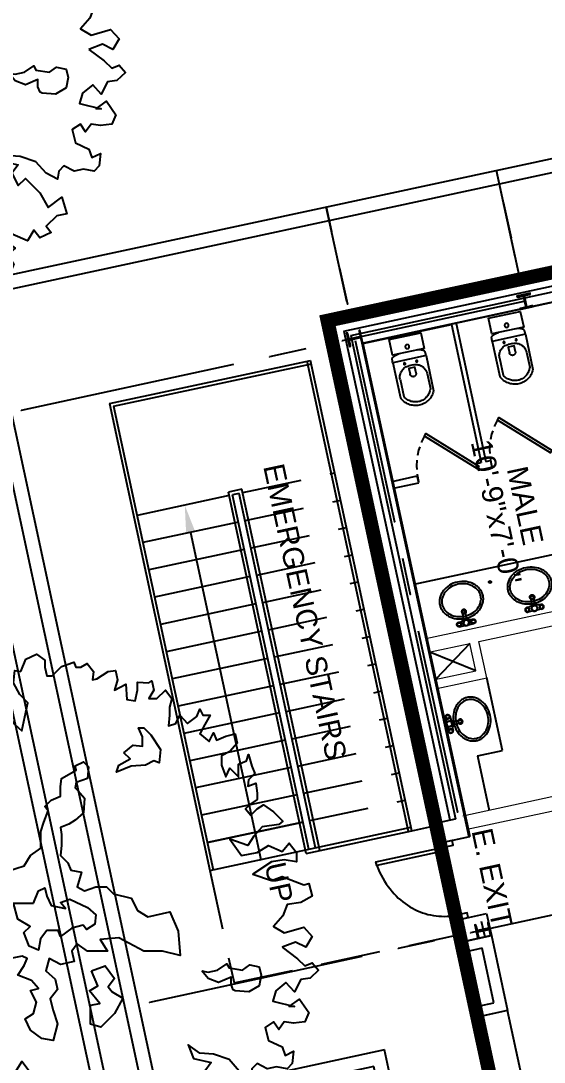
# Model space of a CAD drawing. Header units: inches. Extents: x -48022 to 80112, y -8164 to 5118.
# Drawn here: x 63369.5 to 63594.5, y 1598.2 to 2046.3 of the extents above; entities that cross this region are included whole.
import ezdxf
from ezdxf import colors
from ezdxf.entities.mleader import LeaderData, LeaderLine
from ezdxf.enums import TextEntityAlignment as Align
from ezdxf.math import Vec2, Vec3
from ezdxf.xclip import XClip

# ---------------------------------------------------------------- set-up
doc = ezdxf.new("R2010")
doc.units = ezdxf.units.IN
doc.header["$LTSCALE"] = 10
doc.header["$XCLIPFRAME"] = 0
doc.header["$PDMODE"] = 32
doc.linetypes.add('Amconstr', pattern=[9999, 9999, 0])
doc.linetypes.add('DASHED', pattern=[0.75, 0.5, -0.25])
doc.layers.add('A-DOOR-IDEN', color=3, linetype='Continuous', lineweight=20)
for name, color, linetype in [('A-FITT-P', 1, 'Continuous'), ('A-TEXT-P', 3, 'Continuous'), ('E1', 1, 'Continuous'), ('FURN', 6, 'Continuous'), ('GC', 3, 'Continuous'), ('Plot Boundary', 1, 'Continuous'), ('RAMP LINE', 1, 'Continuous'), ('roads & footpath', 161, 'Continuous'), ('trees', 109, 'Continuous'), ('WALL', 4, 'Continuous')]:
    doc.layers.add(name, color=color, linetype=linetype)
doc.styles.add('1by8in-1F', font='arial.ttf', dxfattribs={"height": 6})
doc.styles.get("Standard").update_dxf_attribs({"font": 'sanss___.ttf'})

# ---------------------------------------------------------------- blocks, each defined once
blk = doc.blocks.new('Arpls006')
at = {"color": 0, "linetype": 'ByBlock'}
for points in [[(0.4467, -0.0098), (0.4731, -0.0295), (0.4861, -0.0419), (0.4985, -0.0367), (0.5094, -0.0492), (0.4949, -0.0632), (0.4788, -0.0653), (0.4679, -0.0865), (0.4534, -0.0705), (0.4358, -0.085), (0.4306, -0.1026), (0.4679, -0.1119), (0.4591, -0.1119), (0.4767, -0.099), (0.4928, -0.1223), (0.4861, -0.1384), (0.4664, -0.1405), (0.4503, -0.1384), (0.441, -0.1514), (0.4322, -0.1384), (0.4176, -0.1477), (0.4233, -0.1706), (0.4467, -0.1815), (0.4519, -0.196), (0.4664, -0.1887), (0.4643, -0.21), (0.4555, -0.2193), (0.4373, -0.2157), (0.4213, -0.2193), (0.4036, -0.21), (0.3948, -0.2193), (0.3927, -0.2333), (0.373, -0.223), (0.3554, -0.2032), (0.3285, -0.1939), (0.3051, -0.1923), (0.2854, -0.1778), (0.2942, -0.2012), (0.3248, -0.2084), (0.3139, -0.223), (0.3248, -0.2442), (0.3373, -0.2318), (0.3622, -0.2567), (0.3767, -0.2816), (0.4, -0.2639), (0.4088, -0.2925), (0.3912, -0.2961), (0.373, -0.3142), (0.3819, -0.3246), (0.3622, -0.334), (0.3518, -0.321), (0.3409, -0.3391), (0.316, -0.3282), (0.2979, -0.3033), (0.2745, -0.3049), (0.2709, -0.3246), (0.2906, -0.3303), (0.3196, -0.3516), (0.3067, -0.3625), (0.3176, -0.3786), (0.3139, -0.3874), (0.2906, -0.3801), (0.289, -0.391), (0.2942, -0.4035), (0.2818, -0.4035), (0.2673, -0.4035), (0.2605, -0.4107), (0.2481, -0.3946), (0.2445, -0.418), (0.2569, -0.4304), (0.2372, -0.4392), (0.2299, -0.4304), (0.2066, -0.4284), (0.1957, -0.4538), (0.2087, -0.4517), (0.2118, -0.4647), (0.1854, -0.4714), (0.1781, -0.459), (0.1584, -0.4429), (0.1496, -0.4538), (0.1402, -0.4377), (0.1262, -0.4392), (0.1262, -0.461), (0.1459, -0.4698), (0.1351, -0.4807), (0.119, -0.4787), (0.1081, -0.4626), (0.092, -0.4678), (0.0796, -0.4517), (0.0599, -0.4356), (0.0708, -0.432), (0.0563, -0.459), (0.0314, -0.459), (0.0241, -0.4735), (0.0365, -0.4698), (0.0454, -0.4823), (0.0402, -0.4896), (-0.0044, -0.5108), (-0.0205, -0.4875), (-0.0226, -0.4626), (-0.0169, -0.4517), (-0.0314, -0.4413), (-0.0262, -0.4195), (-0.0329, -0.4019), (-0.0459, -0.391), (-0.0547, -0.4107), (-0.0495, -0.432), (-0.0671, -0.4465), (-0.0599, -0.4574), (-0.0526, -0.4735), (-0.0692, -0.5108), (-0.0868, -0.4932), (-0.1014, -0.4771), (-0.1138, -0.4875), (-0.1263, -0.4771), (-0.1475, -0.4911), (-0.1657, -0.4859), (-0.1802, -0.4647), (-0.1657, -0.445), (-0.1745, -0.4252), (-0.1657, -0.4035), (-0.1605, -0.3874), (-0.1708, -0.3786), (-0.1833, -0.4035), (-0.1942, -0.3926), (-0.1999, -0.4055), (-0.1962, -0.4284), (-0.2211, -0.4284), (-0.246, -0.4107), (-0.2605, -0.4284), (-0.2714, -0.4123), (-0.2782, -0.3983), (-0.2963, -0.391), (-0.2911, -0.3801), (-0.2942, -0.3568), (-0.2963, -0.3443), (-0.2911, -0.3391), (-0.3015, -0.3267), (-0.3233, -0.3537), (-0.316, -0.3697), (-0.3482, -0.3604), (-0.3482, -0.3391), (-0.3642, -0.3303), (-0.3591, -0.3106), (-0.3466, -0.3049), (-0.3627, -0.2888), (-0.3803, -0.3013), (-0.3824, -0.3013), (-0.3928, -0.2873), (-0.3788, -0.2748), (-0.3928, -0.253), (-0.4036, -0.2551), (-0.4125, -0.2442), (-0.4021, -0.239), (-0.4, -0.2157), (-0.4342, -0.2245), (-0.4342, -0.2069), (-0.4342, -0.1887), (-0.4446, -0.1851), (-0.4555, -0.1778), (-0.4576, -0.169), (-0.4627, -0.1405), (-0.4679, -0.1368), (-0.4643, -0.1332), (-0.4539, -0.1135), (-0.4736, -0.1083), (-0.4825, -0.1011), (-0.4627, -0.0902), (-0.4446, -0.0632), (-0.427, -0.0632), (-0.4036, -0.0435), (-0.3912, -0.0564), (-0.3912, -0.0274), (-0.4036, -0.0134), (-0.4218, -0.0383), (-0.4285, -0.0274), (-0.4503, -0.0274), (-0.4576, -0.0435), (-0.4752, -0.0404), (-0.4825, -0.0331), (-0.5058, -0.0186), (-0.4897, -0.0077), (-0.4825, 0.0188), (-0.513, 0.026), (-0.5073, 0.0546), (-0.484, 0.0618), (-0.4716, 0.0582), (-0.4643, 0.0743), (-0.4379, 0.0779), (-0.4342, 0.0903), (-0.4415, 0.1012), (-0.4576, 0.1261), (-0.4752, 0.1318), (-0.4861, 0.1443), (-0.4804, 0.1588), (-0.4643, 0.164), (-0.4358, 0.1656), (-0.4379, 0.1801), (-0.4539, 0.1962), (-0.4446, 0.2211), (-0.4555, 0.2392), (-0.4394, 0.2501), (-0.4088, 0.2465), (-0.3891, 0.2532), (-0.3928, 0.275), (-0.4109, 0.289), (-0.4, 0.3072), (-0.3731, 0.3196), (-0.3606, 0.3393), (-0.3642, 0.3575), (-0.3248, 0.3611), (-0.3233, 0.3538), (-0.2963, 0.359), (-0.2963, 0.3699), (-0.2979, 0.3839), (-0.2927, 0.3876), (-0.2911, 0.3876), (-0.2714, 0.3808), (-0.2497, 0.3933), (-0.2517, 0.4), (-0.2497, 0.4182), (-0.2388, 0.4182), (-0.2211, 0.4093), (-0.189, 0.4109), (-0.189, 0.4166), (-0.1802, 0.429), (-0.1817, 0.4379), (-0.1765, 0.4524), (-0.1532, 0.4628), (-0.119, 0.4539), (-0.1102, 0.4737), (-0.119, 0.4845), (-0.1029, 0.4845), (-0.0957, 0.4721), (-0.092, 0.4394), (-0.0977, 0.4145), (-0.0868, 0.4057), (-0.076, 0.413), (-0.0723, 0.4379), (-0.0583, 0.4394), (-0.0459, 0.4166), (-0.0132, 0.3735), (-0.0008, 0.3627), (0.0096, 0.4109), (-0.0044, 0.4254), (-0.0153, 0.4451), (-0.0132, 0.4664), (-0.0029, 0.4648)], [(-0.0029, 0.4648), (0.006, 0.4861), (0.0241, 0.4949), (0.0386, 0.4845), (0.0386, 0.4721), (0.0423, 0.4576), (0.0511, 0.4576), (0.0671, 0.4737), (0.0884, 0.4809), (0.092, 0.4721), (0.1008, 0.4721), (0.1117, 0.4788), (0.1226, 0.4648), (0.1205, 0.4503), (0.1278, 0.4524), (0.1475, 0.4648), (0.1599, 0.4664), (0.1636, 0.4503), (0.1584, 0.4327), (0.1781, 0.4431), (0.1797, 0.4166), (0.1942, 0.4145), (0.1978, 0.4327), (0.1978, 0.4467), (0.2175, 0.4451), (0.2227, 0.4488), (0.2263, 0.4327), (0.2175, 0.4182), (0.2315, 0.4182), (0.246, 0.4327), (0.2569, 0.4182), (0.2533, 0.4036), (0.2533, 0.3896), (0.2512, 0.3715), (0.2642, 0.3751), (0.2709, 0.3896), (0.2839, 0.3751), (0.2999, 0.3876), (0.3051, 0.4), (0.3103, 0.3896), (0.3228, 0.3896), (0.3139, 0.3735), (0.3051, 0.3575), (0.3212, 0.3445), (0.3285, 0.359), (0.3336, 0.3466), (0.3497, 0.3538), (0.3658, 0.3575), (0.3694, 0.3414), (0.357, 0.3269), (0.3425, 0.3196), (0.3425, 0.3035), (0.3497, 0.2838), (0.357, 0.2983), (0.3715, 0.2838), (0.3715, 0.3056), (0.3855, 0.3108), (0.3891, 0.3217), (0.3948, 0.302), (0.4, 0.289), (0.3891, 0.2786), (0.3876, 0.2677), (0.4016, 0.2729), (0.4036, 0.2553), (0.4036, 0.2444), (0.3927, 0.2371), (0.3839, 0.2283), (0.3927, 0.2174), (0.4036, 0.2283), (0.4145, 0.2356), (0.4322, 0.2231), (0.4482, 0.207), (0.441, 0.2013), (0.4124, 0.1977), (0.3979, 0.1816), (0.3876, 0.1656), (0.357, 0.1764), (0.3767, 0.1479), (0.4036, 0.1531), (0.4233, 0.1656), (0.4467, 0.1552), (0.4591, 0.1692), (0.4716, 0.1531), (0.4716, 0.137), (0.4503, 0.1407), (0.4285, 0.137), (0.3964, 0.1158), (0.4285, 0.1049), (0.4467, 0.1121), (0.484, 0.0976), (0.4928, 0.0997), (0.4985, 0.0779), (0.4788, 0.0675), (0.4555, 0.0639), (0.4482, 0.0442), (0.4322, 0.026), (0.4503, 0.0151), (0.484, 0.0245), (0.4985, 0.0084), (0.4876, -0.0098), (0.47, -0.0009), (0.4467, -0.0098)]]:
    blk.add_lwpolyline(points, dxfattribs=at)
for points in [[(0.1745, 0.3251), (0.1907, 0.3379), (0.2068, 0.3361), (0.2068, 0.3523), (0.1995, 0.3681), (0.2087, 0.3681), (0.2211, 0.3556), (0.2373, 0.3306), (0.2355, 0.3075), (0.2263, 0.3108), (0.212, 0.3038), (0.187, 0.302), (0.162, 0.2913), (0.1657, 0.3038), (0.1852, 0.3145)], [(-0.1709, 0.327), (-0.153, 0.3288), (-0.1298, 0.3163), (-0.1262, 0.2983), (-0.1118, 0.2913), (-0.092, 0.2663), (-0.0725, 0.2608), (-0.0689, 0.2267), (-0.085, 0.2197), (-0.11, 0.2304), (-0.1262, 0.2304), (-0.1335, 0.2447), (-0.1192, 0.2502), (-0.1262, 0.2608), (-0.146, 0.277), (-0.1673, 0.2806), (-0.1871, 0.302), (-0.2032, 0.3145)], [(-0.3769, 0.1767), (-0.3571, 0.1587), (-0.3428, 0.1624), (-0.3321, 0.1444), (-0.3501, 0.1374), (-0.3141, 0.1231), (-0.2855, 0.1158), (-0.3105, 0.1121), (-0.3391, 0.1121), (-0.3678, 0.1264), (-0.4125, 0.1389), (-0.3876, 0.1481)], [(0.3089, -0.0507), (0.3196, -0.0525), (0.3357, -0.0491), (0.3518, -0.0382), (0.3555, -0.0455), (0.3787, -0.0491), (0.3911, -0.04), (0.4073, -0.0436), (0.4109, -0.058), (0.4073, -0.076), (0.3893, -0.0866), (0.3662, -0.0848), (0.3625, -0.083), (0.3589, -0.0741), (0.3589, -0.0616), (0.3375, -0.0705), (0.3196, -0.0635)], [(-0.3714, -0.1028), (-0.3857, -0.0903), (-0.3912, -0.1028), (-0.4089, -0.1098), (-0.4107, -0.1296), (-0.3894, -0.1314), (-0.3678, -0.1582), (-0.3659, -0.1333), (-0.3516, -0.1296), (-0.3303, -0.1333), (-0.3303, -0.1153), (-0.3483, -0.1046)], [(0.1962, -0.3515), (0.1852, -0.3372), (0.1709, -0.3426), (0.1691, -0.3551), (0.1818, -0.3658), (0.187, -0.3786)]]:
    blk.add_lwpolyline(points, close=True, dxfattribs=at)
at = {"layer": 'trees', "color": 32, "linetype": 'ByBlock'}
for points in [[(-0.2657, -0.0092), (-0.2477, 0.0103), (-0.2297, 0.021), (-0.2191, 0.0283), (-0.1959, 0.0371), (-0.1688, 0.0389), (-0.1636, 0.0463), (-0.142, 0.0569), (-0.1243, 0.0551), (-0.0939, 0.0606), (-0.0759, 0.0624), (-0.0491, 0.0588), (-0.0579, 0.0694), (-0.0795, 0.0767), (-0.1027, 0.0838), (-0.1207, 0.0981), (-0.153, 0.0981), (-0.1655, 0.0944), (-0.185, 0.1069), (-0.1673, 0.1231), (-0.1457, 0.1142), (-0.135, 0.1304), (-0.1082, 0.1231), (-0.1009, 0.1069), (-0.0759, 0.0944), (-0.0704, 0.0874), (-0.0491, 0.0944), (-0.0275, 0.0892), (-0.0329, 0.1087), (-0.0256, 0.1212), (0.003, 0.1304), (0.0137, 0.1484), (0.0317, 0.1609), (0.0317, 0.1895), (0.0368, 0.2057), (0.0441, 0.2252), (0.0387, 0.2325), (0.0493, 0.2432), (0.0655, 0.2502), (0.0655, 0.2663), (0.0673, 0.2806), (0.0923, 0.295), (0.0908, 0.3023), (0.1051, 0.3093), (0.1139, 0.3005), (0.1121, 0.2806), (0.0923, 0.2736), (0.0908, 0.2645), (0.0959, 0.2593), (0.1066, 0.2468), (0.1051, 0.2215), (0.0908, 0.209), (0.0798, 0.202), (0.0655, 0.1965), (0.0673, 0.184), (0.0673, 0.166), (0.0655, 0.1484), (0.078, 0.1356), (0.0834, 0.1231), (0.1014, 0.1197), (0.0941, 0.0944), (0.1066, 0.0874), (0.1264, 0.0944), (0.1444, 0.0944), (0.1569, 0.0819), (0.1873, 0.0749), (0.198, 0.0533), (0.216, 0.0426), (0.2534, 0.0514), (0.2678, 0.0176), (0.2714, -0.0238), (0.241, -0.0165), (0.2087, -0.0165), (0.1657, 0.0066), (0.1337, 0.0033), (0.1462, -0.0165), (0.1121, -0.0165), (0.0941, -0.004), (0.0853, -0.0165), (0.0889, -0.0345), (0.0655, -0.0397), (0.046, -0.029), (0.0405, -0.0507), (0.0566, -0.065), (0.0603, -0.0827), (0.0478, -0.0988), (0.053, -0.1186), (0.0603, -0.1418), (0.053, -0.1704), (0.0332, -0.1671), (0.0137, -0.1528), (0.0045, -0.1329), (0.0189, -0.1241), (0.0243, -0.1043), (0.0137, -0.0845), (0.028, -0.0811), (0.0155, -0.0668), (-0.008, -0.0577), (0.003, -0.0415), (0.0082, -0.029), (-0.0006, -0.0254), (-0.0204, -0.029), (-0.0329, -0.0184), (-0.0543, -0.0147), (-0.0704, -0.0238), (-0.0939, -0.0382), (-0.1207, -0.0254), (-0.1277, -0.0092), (-0.117, -0.0004), (-0.0902, -0.0004), (-0.0777, -0.0092), (-0.0579, -0.0004), (-0.0473, 0.0121), (-0.0311, -0.0004), (-0.0186, 0.0051), (-0.0204, 0.0176), (-0.0311, 0.0265), (-0.0454, 0.0371), (-0.0616, 0.0301), (-0.0741, 0.0353), (-0.1027, 0.0444), (-0.1332, 0.0426), (-0.1438, 0.0301), (-0.1655, 0.0338), (-0.1831, 0.0228), (-0.1816, 0.0051), (-0.2029, -0.004), (-0.2173, 0.0015), (-0.2495, -0.0077), (-0.2584, -0.0184)], [(0.0189, 0.0658), (0.0277, 0.0871), (0.0387, 0.0926), (0.042, 0.0783), (0.0493, 0.0621), (0.0743, 0.0566), (0.0655, 0.0673), (0.0816, 0.0728), (0.1118, 0.0585), (0.1261, 0.046), (0.1246, 0.0298), (0.1103, 0.021), (0.1048, 0.028), (0.085, 0.0228), (0.0655, 0.0085), (0.0618, 0.0191), (0.042, 0.0191), (0.0313, 0.0048), (0.0277, -0.015), (0.0115, -0.0077), (0.0027, 0.0155), (0.0134, 0.0261), (-0.008, 0.0386), (-0.0153, 0.0658)], [(0.1191, -0.0507), (0.1422, -0.0418), (0.1584, -0.0635), (0.1477, -0.0778), (0.1547, -0.0866), (0.1727, -0.0973), (0.1584, -0.1241), (0.1352, -0.1476), (0.1173, -0.1421), (0.1173, -0.1098), (0.1334, -0.1064), (0.1154, -0.0848), (0.1298, -0.076)], [(-0.2227, -0.0616), (-0.2425, -0.0723), (-0.248, -0.0793), (-0.2657, -0.0811), (-0.2605, -0.1153), (-0.273, -0.1296), (-0.28, -0.1476), (-0.255, -0.1509), (-0.2407, -0.1384), (-0.2371, -0.1153), (-0.2209, -0.1421), (-0.2337, -0.1744), (-0.23, -0.1924), (-0.2337, -0.2155), (-0.2495, -0.2354), (-0.2282, -0.2405), (-0.2194, -0.228), (-0.2066, -0.2012), (-0.1816, -0.1994), (-0.1566, -0.2137), (-0.1655, -0.228), (-0.1478, -0.2317), (-0.153, -0.253), (-0.1441, -0.2728), (-0.146, -0.2927), (-0.1691, -0.2997), (-0.1764, -0.3213), (-0.1621, -0.3213), (-0.1478, -0.307), (-0.1225, -0.307), (-0.1048, -0.2853), (-0.1064, -0.2655), (-0.0957, -0.2622), (-0.085, -0.2765), (-0.085, -0.2942), (-0.0689, -0.2978), (-0.0564, -0.3158), (-0.0439, -0.3085), (-0.0241, -0.2978), (-0.0116, -0.314), (0.0027, -0.3356), (0.0009, -0.357), (0.0115, -0.3551), (0.0225, -0.3372), (0.0152, -0.3228), (0.0277, -0.3122), (0.042, -0.289), (0.0402, -0.2765), (0.0277, -0.2817), (0.0134, -0.2942), (0.0082, -0.2799), (0.0009, -0.2603), (0.0189, -0.2479), (0.0152, -0.228), (-0.0009, -0.2067), (-0.008, -0.2174), (-0.0189, -0.2354), (-0.0204, -0.2512), (-0.0296, -0.2655), (-0.0384, -0.2585), (-0.0476, -0.2369), (-0.0744, -0.2354), (-0.0777, -0.2192), (-0.0795, -0.1976), (-0.0671, -0.1796), (-0.0564, -0.1619), (-0.0619, -0.1546), (-0.0777, -0.1707), (-0.0887, -0.1653), (-0.0994, -0.1781), (-0.1082, -0.1957), (-0.135, -0.203), (-0.1368, -0.1887), (-0.128, -0.1744), (-0.1368, -0.1619), (-0.1493, -0.1726), (-0.1728, -0.1744), (-0.1941, -0.1546), (-0.178, -0.1366), (-0.1566, -0.1314), (-0.1478, -0.1153), (-0.135, -0.0991), (-0.1207, -0.0885), (-0.128, -0.0705), (-0.135, -0.058), (-0.1478, -0.065), (-0.1655, -0.0741), (-0.1834, -0.0668), (-0.1978, -0.0848), (-0.1959, -0.1064), (-0.2139, -0.1241), (-0.2194, -0.0936), (-0.2227, -0.0811)]]:
    blk.add_lwpolyline(points, close=True, dxfattribs=at)
blk = doc.blocks.new('A$C103976A7')
at = {"layer": 'A-FITT-P', "color": 0, "linetype": 'ByBlock'}
for p, q in [((-6.59, -9.36), (-6.59, -23.69)), ((-6.59, -9.36), (6.97, -9.36)), ((-0.96, -11.91), (0.96, -11.91)), ((6.97, -9.36), (6.97, -23.69)), ((-5.5, -16.45), (-5.5, -22.56)), ((5.5, -16.45), (5.5, -23.48))]:
    blk.add_line(p, q, dxfattribs=at)
blk.add_lwpolyline([(-6.49, -6.44), (6.49, -6.44), (6.49, 0), (-6.49, 0)], close=True, dxfattribs=at)
for points in [[(-6.59, -9.36), (-6.59, -8.97), (-6.58, -8.65), (-6.57, -8.39), (-6.55, -8.17), (-6.53, -8), (-6.51, -7.86), (-6.48, -7.75), (-6.45, -7.66), (-6.41, -7.58), (-6.37, -7.51), (-6.33, -7.46), (-6.28, -7.41), (-6.24, -7.36), (-6.19, -7.32), (-6.13, -7.28), (-6.07, -7.24), (-6.01, -7.21), (-5.95, -7.17), (-5.88, -7.13), (-5.81, -7.08), (-5.73, -7.04), (-5.64, -7), (-5.54, -6.95), (-5.43, -6.9), (-5.3, -6.85), (-5.16, -6.79), (-4.99, -6.73), (-4.79, -6.68), (-4.54, -6.62), (-4.24, -6.56), (-3.89, -6.5), (-3.47, -6.44)], [(6.97, -9.36), (6.97, -8.97), (6.96, -8.65), (6.95, -8.39), (6.93, -8.17), (6.91, -8), (6.89, -7.86), (6.86, -7.75), (6.83, -7.66), (6.79, -7.58), (6.75, -7.51), (6.71, -7.46), (6.66, -7.41), (6.62, -7.36), (6.56, -7.32), (6.51, -7.28), (6.45, -7.24), (6.39, -7.21), (6.33, -7.17), (6.26, -7.13), (6.19, -7.08), (6.11, -7.04), (6.02, -7), (5.92, -6.95), (5.81, -6.9), (5.68, -6.85), (5.54, -6.79), (5.37, -6.73), (5.16, -6.68), (4.92, -6.62), (4.62, -6.56), (4.27, -6.5), (3.85, -6.44)], [(-1.2, -15.33), (-1.2, -12.98), (1.22, -12.98), (1.22, -15.33)]]:
    blk.add_lwpolyline(points, dxfattribs=at)
for centre, radius in [((0.01, -4.31), 0.807), ((-2.48, -10.76), 0.336), ((2.48, -10.76), 0.336)]:
    blk.add_circle(centre, radius, dxfattribs=at)
for centre, radius, start, end in [((-0.96, -16.45), 4.54, 90, 180), ((0.96, -16.45), 4.54, 0, 90), ((0.01, -15.33), 1.21, 180, 0), ((0.19, -20.75), 7.39, 203.4145, 336.5855), ((0.19, -20.75), 5.97, 197.5831, 332.8412)]:
    blk.add_arc(centre, radius, start, end, dxfattribs=at)
blk = doc.blocks.new('Wb2')
at = {"layer": 'A-FITT-P', "color": 0, "linetype": 'ByBlock'}
for p, q in [((-0.79, 7.73), (-3.13, 7.73)), ((-2.19, 5.73), (-3.13, 5.73)), ((-0.65, 5.62), (-0.54, 3.03)), ((0.65, 5.62), (0.54, 3.03)), ((3.13, 7.73), (0.79, 7.73)), ((3.13, 5.73), (2.19, 5.73)), ((-0.69, 4.29), (-0.59, 1.89)), ((-0.04, 2.56), (0.04, 2.56)), ((0.69, 4.29), (0.59, 1.89))]:
    blk.add_line(p, q, dxfattribs=at)
for points in [[(0, -11.25, 0.084101), (3.71, -10.62, 0.091322), (6.72, -8.91, 0.103814), (8.8, -6.24, 0.114782), (9.5, -3.25, 0.114782), (8.8, -0.26, 0.103814), (6.72, 2.4, 0.091322), (3.71, 4.12, 0.084101), (0, 4.75, 0.084101), (-3.71, 4.12, 0.091322), (-6.72, 2.4, 0.103814), (-8.8, -0.26, 0.114782), (-9.5, -3.25, 0.114782), (-8.8, -6.24, 0.103814), (-6.72, -8.91, 0.091322), (-3.71, -10.62, 0.084101)], [(0, -10.25, 0.084101), (3.38, -9.68, 0.091322), (6.07, -8.14, 0.103814), (7.91, -5.8, 0.114782), (8.5, -3.25, 0.114782), (7.91, -0.7, 0.103814), (6.07, 1.64, 0.091322), (3.38, 3.18, 0.084101), (0, 3.75, 0.084101), (-3.38, 3.18, 0.091322), (-6.07, 1.64, 0.103814), (-7.91, -0.7, 0.114782), (-8.5, -3.25, 0.114782), (-7.91, -5.8, 0.103814), (-6.07, -8.14, 0.091322), (-3.38, -9.68, 0.084101)]]:
    blk.add_lwpolyline(points, format="xyb", close=True, dxfattribs=at)
blk.add_lwpolyline([(1.28, 6.72), (0.64, 7.83), (-0.64, 7.83), (-1.28, 6.72), (-0.64, 5.61), (0.64, 5.61)], close=True, dxfattribs=at)
for centre, radius in [((-3.13, 6.75), 0.979), ((-3.13, 6.75), 0.897), ((-3.13, 6.75), 0.751), ((0, 6.72), 1.28), ((3.13, 6.75), 0.979), ((3.13, 6.75), 0.897), ((3.13, 6.75), 0.751)]:
    blk.add_circle(centre, radius, dxfattribs=at)
for centre, radius, start, end in [((-2.19, 4.23), 1.5, 2.5319, 90), ((2.19, 4.23), 1.5, 90, 177.4681), ((0, 1.85), 1.01, 128.0549, 51.9451), ((0, 1.85), 0.707, 148.3778, 31.6222), ((0, 1.85), 0.589, 176.0367, 3.9633), ((-0.04, 3.06), 0.5, 182.5319, 270), ((0.04, 3.06), 0.5, 270, 357.4681)]:
    blk.add_arc(centre, radius, start, end, dxfattribs=at)
blk = doc.blocks.new('pdf plan')
at = {"color": 250, "linetype": 'Continuous', "lineweight": -2}
for p, q in [((218.458, 344.182), (218.458, 346.545)), ((225.05, 344.213), (225.05, 346.545)), ((224.618, 343.502), (224.656, 344.224))]:
    blk.add_line(p, q, dxfattribs=at)
for points in [[(173.815, 344.213), (173.815, 439.946), (173.815, 439.946)], [(174.79, 345.189), (174.79, 438.987), (174.79, 438.987)], [(175.27, 345.685), (175.27, 438.491), (175.27, 438.491)], [(176.147, 437.631), (176.147, 346.545), (176.147, 346.545)], [(159.011, 358.818), (159.011, 413.697), (159.011, 413.697)], [(174.096, 360.555), (157.258, 360.555), (157.258, 360.555)], [(171.747, 360.555), (157.258, 360.555), (157.258, 360.555)], [(167.017, 360.555), (170.126, 360.555), (170.126, 360.555)], [(175.568, 360.455), (175.568, 344.891), (175.568, 344.891)], [(226.362, 360.455), (226.362, 344.891), (226.362, 344.891)], [(151.635, 345.967), (166.421, 345.967), (166.421, 345.967)], [(172.425, 345.967), (157.258, 345.967), (157.258, 345.967)], [(169.547, 345.967), (172.657, 345.967), (172.657, 345.967)], [(175.766, 345.967), (191.33, 345.967), (191.33, 345.967)], [(176.064, 346.463), (218.458, 346.463)], [(176.147, 346.545), (218.458, 346.545)], [(194.44, 345.967), (197.549, 345.967), (197.549, 345.967)], [(200.675, 345.967), (216.239, 345.967), (216.239, 345.967)], [(226.941, 346.552), (226.941, 344.219), (225.05, 344.213)], [(225.05, 346.545), (226.941, 346.552), (226.941, 346.552)], [(225.584, 345.967), (226.941, 345.973)], [(174.79, 345.189), (216.736, 345.189), (216.736, 345.189)], [(175.27, 345.685), (216.736, 345.685), (216.736, 345.685)], [(216.736, 344.213), (216.736, 345.685), (216.736, 345.685)], [(173.815, 344.213), (218.458, 344.204)], [(175.568, 341.782), (175.568, 338.672), (175.568, 338.672)], [(226.362, 341.782), (226.362, 338.672), (226.362, 338.672)], [(175.568, 335.563), (175.568, 317.369), (175.568, 317.369)], [(226.362, 335.563), (226.362, 317.369), (226.362, 317.369)]]:
    blk.add_lwpolyline(points, dxfattribs=at)
at = {"color": 250, "linetype": 'Continuous', "lineweight": 13}
blk.add_lwpolyline([(176.064, 346.463), (176.064, 437.73), (176.064, 437.73)], dxfattribs=at)
at = {"color": 250, "linetype": 'Continuous', "lineweight": -2}
for points in [[(175.088, 361.051), (175.072, 361.117), (174.989, 361.15), (174.989, 359.992), (175.072, 360.009), (175.088, 360.075), (175.088, 360.522), (176.064, 360.522), (176.064, 360.075), (176.081, 360.009), (176.147, 359.992), (176.147, 361.15), (176.081, 361.117), (176.064, 361.051), (176.064, 360.621), (175.088, 360.621)], [(175.088, 345.487), (175.022, 345.47), (174.989, 345.388), (176.147, 345.388), (176.13, 345.47), (176.064, 345.487), (175.617, 345.487), (175.617, 346.463), (176.064, 346.463), (176.13, 346.479), (176.147, 346.545), (174.989, 346.545), (175.022, 346.479), (175.088, 346.463), (175.535, 346.463), (175.535, 345.487)], [(225.882, 345.487), (225.816, 345.47), (225.766, 345.388), (226.941, 345.388), (226.908, 345.47), (226.858, 345.487), (226.411, 345.487), (226.411, 346.463), (226.858, 346.463), (226.908, 346.479), (226.941, 346.545), (225.766, 346.545), (225.816, 346.479), (225.882, 346.463), (226.296, 346.463), (226.296, 345.487)], [(243.282, 344.213), (243.282, 346.545), (233.38, 346.548), (233.38, 344.216)], [(218.458, 344.224), (218.855, 344.224), (218.855, 345.018), (218.458, 345.018)], [(224.653, 344.17), (225.05, 344.17), (225.05, 344.964), (224.653, 344.964)], [(218.855, 344.224), (219.178, 344.224), (219.178, 338.404), (218.855, 338.404)]]:
    blk.add_lwpolyline(points, close=True, dxfattribs=at)
at = {"color": 250, "linetype": 'Continuous', "lineweight": 20}
blk.add_lwpolyline([(218.833, 344.289), (218.833, 344.306), (218.833, 344.306)], dxfattribs=at)
at = {"color": 250, "linetype": 'Continuous', "lineweight": -2}
blk.add_open_spline([(219.178, 338.404), (222.373, 338.937), (224.295, 341.01), (224.618, 343.502)], degree=3, dxfattribs=at)
at = {"layer": 'A-DOOR-IDEN', "color": 250, "linetype": 'Continuous', "lineweight": -2}
for points in [[(188.265, 360.137), (188.435, 359.969), (184.805, 356.194), (184.618, 356.361)], [(188.281, 353.875), (188.451, 353.707), (184.822, 349.931), (184.635, 350.099)]]:
    blk.add_lwpolyline(points, close=True, dxfattribs=at)
for points in [[(184.78, 356.218), (185.118, 355.94), (185.27, 355.829)], [(185.598, 355.633), (185.867, 355.476), (186.269, 355.29), (186.285, 355.282)], [(186.661, 355.154), (186.686, 355.146), (187.11, 355.027), (187.417, 354.979)], [(187.798, 354.925), (187.98, 354.914), (188.426, 354.903)], [(184.796, 349.955), (185.135, 349.677), (185.287, 349.566)], [(185.614, 349.37), (185.883, 349.213), (186.285, 349.028), (186.302, 349.02)], [(186.677, 348.891), (186.702, 348.884), (187.126, 348.765), (187.433, 348.716)], [(187.814, 348.662), (187.996, 348.651), (188.442, 348.64)]]:
    blk.add_lwpolyline(points, dxfattribs=at)
at = {"layer": 'E1', "color": 250, "linetype": 'DASHED', "lineweight": 25}
for points in [[(204.964, 349.968), (202.62, 346.545)], [(202.626, 349.973), (204.958, 346.545)]]:
    blk.add_lwpolyline(points, dxfattribs=at)
at = {"layer": 'FURN', "color": 250, "linetype": 'Amconstr', "lineweight": 25}
for p, q in [((187.986, 354.514), (187.987, 354.904)), ((187.987, 354.904), (188.572, 354.903)), ((188.57, 353.733), (188.572, 354.903)), ((176.147, 354.535), (187.986, 354.514)), ((176.147, 354.145), (187.986, 354.124)), ((187.985, 353.734), (187.986, 354.124)), ((187.985, 353.734), (188.57, 353.733)), ((216.657, 350.727), (216.65, 350.727)), ((187.972, 346.491), (187.959, 348.641)), ((188.543, 348.64), (187.959, 348.641)), ((188.557, 346.49), (188.543, 348.64)), ((233.382, 346.534), (233.377, 344.196))]:
    blk.add_line(p, q, dxfattribs=at)
blk.add_lwpolyline([(233.377, 344.196), (232.501, 344.197), (232.503, 345.561), (227.826, 345.57), (227.824, 344.206), (226.947, 344.207), (226.951, 346.545), (233.382, 346.534)], dxfattribs=at)
blk.add_point((197.954, 352.709), dxfattribs=at)
at = {"layer": 'GC', "color": 250, "linetype": 'Amconstr', "lineweight": 25}
for p, q in [((196.774, 346.475), (196.797, 359.408)), ((211.981, 350.736), (205.745, 350.747)), ((211.977, 348.592), (211.981, 350.736)), ((211.977, 348.592), (216.65, 348.596))]:
    blk.add_line(p, q, dxfattribs=at)
at = {"layer": 'Plot Boundary', "color": 5, "linetype": 'ByBlock'}
blk.add_lwpolyline([(173.816, 439.924), (484.814, 439.377), (484.645, 343.505), (173.647, 344.053)], close=True, dxfattribs=at)
at = {"layer": 'RAMP LINE', "color": 250, "linetype": 'DASHED', "lineweight": 25}
for p, q in [((216.94, 341.891), (216.94, 344.205)), ((226.263, 324.63), (226.298, 344.217)), ((186.235, 334.054), (186.249, 341.945)), ((188.573, 333.757), (188.587, 341.941)), ((190.911, 333.753), (190.926, 341.937)), ((193.25, 333.749), (193.264, 341.933)), ((195.588, 333.745), (195.602, 341.929)), ((197.926, 333.741), (197.941, 341.925)), ((200.265, 333.737), (200.279, 341.921)), ((202.603, 333.732), (202.617, 341.917)), ((204.941, 333.728), (204.956, 341.913)), ((207.28, 333.724), (207.294, 341.908)), ((209.618, 333.72), (209.632, 341.904)), ((211.956, 333.716), (211.971, 341.9)), ((214.295, 333.712), (214.309, 341.896)), ((216.617, 324.647), (226.263, 324.63))]:
    blk.add_line(p, q, dxfattribs=at)
at = {"layer": 'RAMP LINE', "color": 250, "linetype": 'Amconstr', "lineweight": 25}
for p, q in [((176.573, 324.717), (176.603, 341.962)), ((216.94, 341.891), (176.603, 341.962)), ((216.939, 341.599), (176.603, 341.67)), ((176.866, 325.009), (176.896, 341.962)), ((216.617, 324.647), (216.647, 341.892)), ((216.924, 332.83), (216.94, 341.891)), ((185.943, 334.054), (185.941, 332.885)), ((216.926, 334), (185.943, 334.054)), ((186.235, 333.761), (186.234, 333.177)), ((216.633, 333.708), (186.235, 333.761)), ((216.924, 332.83), (185.941, 332.885)), ((186.233, 332.884), (186.219, 324.993)), ((216.632, 333.123), (186.234, 333.177)), ((188.572, 333.173), (188.558, 324.988)), ((190.91, 333.168), (190.896, 324.984)), ((193.249, 333.164), (193.234, 324.98)), ((195.587, 333.16), (195.573, 324.976)), ((197.925, 333.156), (197.911, 324.972)), ((200.264, 333.152), (200.249, 324.968)), ((202.602, 333.148), (202.588, 324.964)), ((204.94, 333.144), (204.926, 324.96)), ((207.279, 333.14), (207.264, 324.956)), ((209.617, 333.136), (209.603, 324.951)), ((211.955, 333.131), (211.941, 324.947)), ((214.279, 324.943), (214.294, 333.127)), ((214.294, 333.127), (214.279, 324.943)), ((176.866, 325.009), (216.618, 324.939)), ((176.573, 324.717), (216.617, 324.647))]:
    blk.add_line(p, q, dxfattribs=at)
at = {"layer": 'WALL', "color": 250, "linetype": 'Continuous', "lineweight": 9}
for p, q in [((201.451, 346.467), (201.479, 362.674)), ((202.627, 350.752), (202.648, 362.672)), ((205.745, 350.747), (202.627, 350.752)), ((205.737, 346.46), (205.745, 350.747)), ((202.62, 346.465), (202.626, 349.973)), ((204.964, 349.968), (202.626, 349.973)), ((204.958, 346.461), (204.964, 349.968)), ((209.635, 346.453), (209.635, 346.545))]:
    blk.add_line(p, q, dxfattribs=at)
at = {"layer": 'WALL', "color": 250, "linetype": 'Amconstr', "lineweight": 25}
blk.add_line((176.147, 346.545), (176.16, 354.145), dxfattribs=at)
at = {"layer": 'WALL', "color": 250, "linetype": 'Continuous', "lineweight": 9}
for points in [[(216.653, 362.655), (216.649, 346.343), (216.649, 346.343)], [(217.88, 362.655), (217.826, 346.44), (217.826, 346.44)]]:
    blk.add_lwpolyline(points, dxfattribs=at)
at = {"layer": 'A-FITT-P', "color": 250}
for name, p, xscale, yscale, zscale, rotation in [('A$C103976A7', (176.301, 358.642), -0.2100567989119786, 0.2100567989119786, 0.2100567989119786, 89.84871517826879), ('Wb2', (199.575, 355.895), -0.1948611713430317, 0.1948611713430317, 0.1948611713430317, 269.8991434782309), ('A$C103976A7', (176.286, 350.125), -0.2100567989119786, 0.2100567989119786, 0.2100567989119786, 89.84871517826879), ('Wb2', (199.565, 350.049), 0.1948611713430317, 0.1948611713430317, 0.1948611713430317, 269.8991434782309), ('Wb2', (208.858, 348.169), 0.1948611713430317, 0.1948611713430317, 0.1948611713430317, 179.8991434782309)]:
    blk.add_blockref(name, p, dxfattribs=dict(at, xscale=xscale, yscale=yscale, zscale=zscale, rotation=rotation))
at = {"layer": 'A-TEXT-P', "color": 250, "style": '1by8in-1F'}
for s, height, p in [('MALE', 1.7538, (192.311, 356.961)), ('10\'-9"x7\'-0"', 1.75375, (192.306, 354.485)), ('E. EXIT', 1.7538, (222.233, 347.64)), ('EMERGENCY STAIRS', 1.75375, (197.1, 337.046)), ('UP', 1.7538, (218.821, 330.1))]:
    blk.add_text(s, height=height, rotation=359.89914, dxfattribs=at).set_placement(p, align=Align.MIDDLE_CENTER)
at = {"layer": 'RAMP LINE', "color": 250, "linetype": 'Amconstr', "lineweight": 25}
ml = blk.add_multileader_mtext('Standard', dxfattribs=at)
ml.set_content('', color=250)
ml.set_leader_properties()
ml.build(insert=Vec2(0, 0))
ml.multileader.update_dxf_attribs({"text_right_attachment_type": 6, "dogleg_length": 0.36, "arrow_head_size": 2.338})
ctx = ml.context
ctx.base_point, ctx.char_height, ctx.arrow_head_size, ctx.landing_gap_size, ctx.plane_origin, ctx.plane_x_axis, ctx.plane_y_axis = Vec3(216.695, 329.031), 0.0351, 2.338, 0.0175, Vec3(186.226, 329.085), Vec3(0.999998, -0.00176), Vec3(0.00176, 0.999998)
ctx.right_attachment = 6
notes = []
notes.append((ctx, [(0, (1, 1, 0), (216.625, 329.031), (0.999998, -0.00176), 0.0702, [(0, [(186.226, 329.085)], 0, [])])]))
ctx.mtext.insert, ctx.mtext.text_direction, ctx.mtext.rotation, ctx.mtext.flow_direction = Vec3(216.712, 329.049), Vec3(0.999998, -0.00176), 6.281425, 5
for ctx, leaders in notes:
    for number, flags, end, landing, length, lines in leaders:
        leader = LeaderData()
        leader.index, (leader.has_last_leader_line, leader.has_dogleg_vector, leader.attachment_direction) = number, flags
        leader.last_leader_point, leader.dogleg_vector, leader.dogleg_length = Vec3(end), Vec3(landing), length
        for number, points, colour, breaks in lines:
            line = LeaderLine()
            line.index, line.vertices, line.color, line.breaks = number, Vec3.list(points), colors.encode_raw_color(colour), breaks
            leader.lines.append(line)
        ctx.leaders.append(leader)

msp = doc.modelspace()

# ---------------------------------------------------------------- linework, layer by layer
at = {"layer": 'Plot Boundary', "color": 0, "linetype": 'ByBlock', "const_width": 6}
msp.add_lwpolyline([(63982.35, 2020.65), (64317.73, 460.29), (63836.71, 356.9), (63501.33, 1917.26)], close=True, dxfattribs=at)
at = {"layer": 'roads & footpath'}
for points in [[(56078.48, 46, -0.086639), (62399.14, 558.59, 0.506158), (62568.08, 749.13), (62123.01, 2819.8, -1), (63096.78, 3029.1), (63639.63, 503.45, 0.307294), (63767.91, 380.84, -0.000207), (63783.02, 378.3), (63521.23, 1596.28), (63424.24, 1575.43), (63347.33, 1933.26), (64019.19, 2077.67), (64409.6, 261.27, -0.003337), (64650.59, 210.27, -0.016564), (65835.53, -90.25, 0.206371)], [(56080.17, 40.24, -0.086636), (62398.59, 552.61, 0.506158), (62573.95, 750.39), (62128.88, 2821.06, -1), (63090.91, 3027.84), (63633.77, 502.19, 0.307294), (63766.92, 374.92, -0.000327), (63790.74, 370.9), (63525.83, 1603.41), (63428.85, 1582.56), (63354.46, 1928.66), (64014.58, 2070.54), (64404.56, 256.18, -0.00339), (64649.3, 204.4, -0.016564), (65833.86, -96.02, 0.206371)]]:
    msp.add_lwpolyline(points, format="xyb", dxfattribs=at)

# ---------------------------------------------------------------- block references
at = {"linetype": 'Amconstr', "lineweight": 25}
ref = msp.add_blockref('pdf plan', (61586.99, 2414.1), dxfattribs=dict(at, xscale=5.131858713091743, yscale=5.131858713091743, zscale=5.131858713091743, rotation=282.2313422511228))
XClip(ref).set_block_clipping_path([(164.4791717222, 449.2939431408), (576.659918646, 448.5683895352), (739.282937211, 285.3718372324), (658.1213050436, 204.4954374036), (528.9983881636, 334.0737409183), (235.5965602188, 334.5902103453), (235.5625337246, 315.2600524106), (164.2434555072, 315.3855939715)])
at = {"layer": 'trees', "xscale": 250, "yscale": 250, "zscale": 250}
for p in [(63287.07, 2036.43), (63370.12, 1650.08)]:
    msp.add_blockref('Arpls006', p, dxfattribs=at)

doc.saveas('drawing.dxf')
